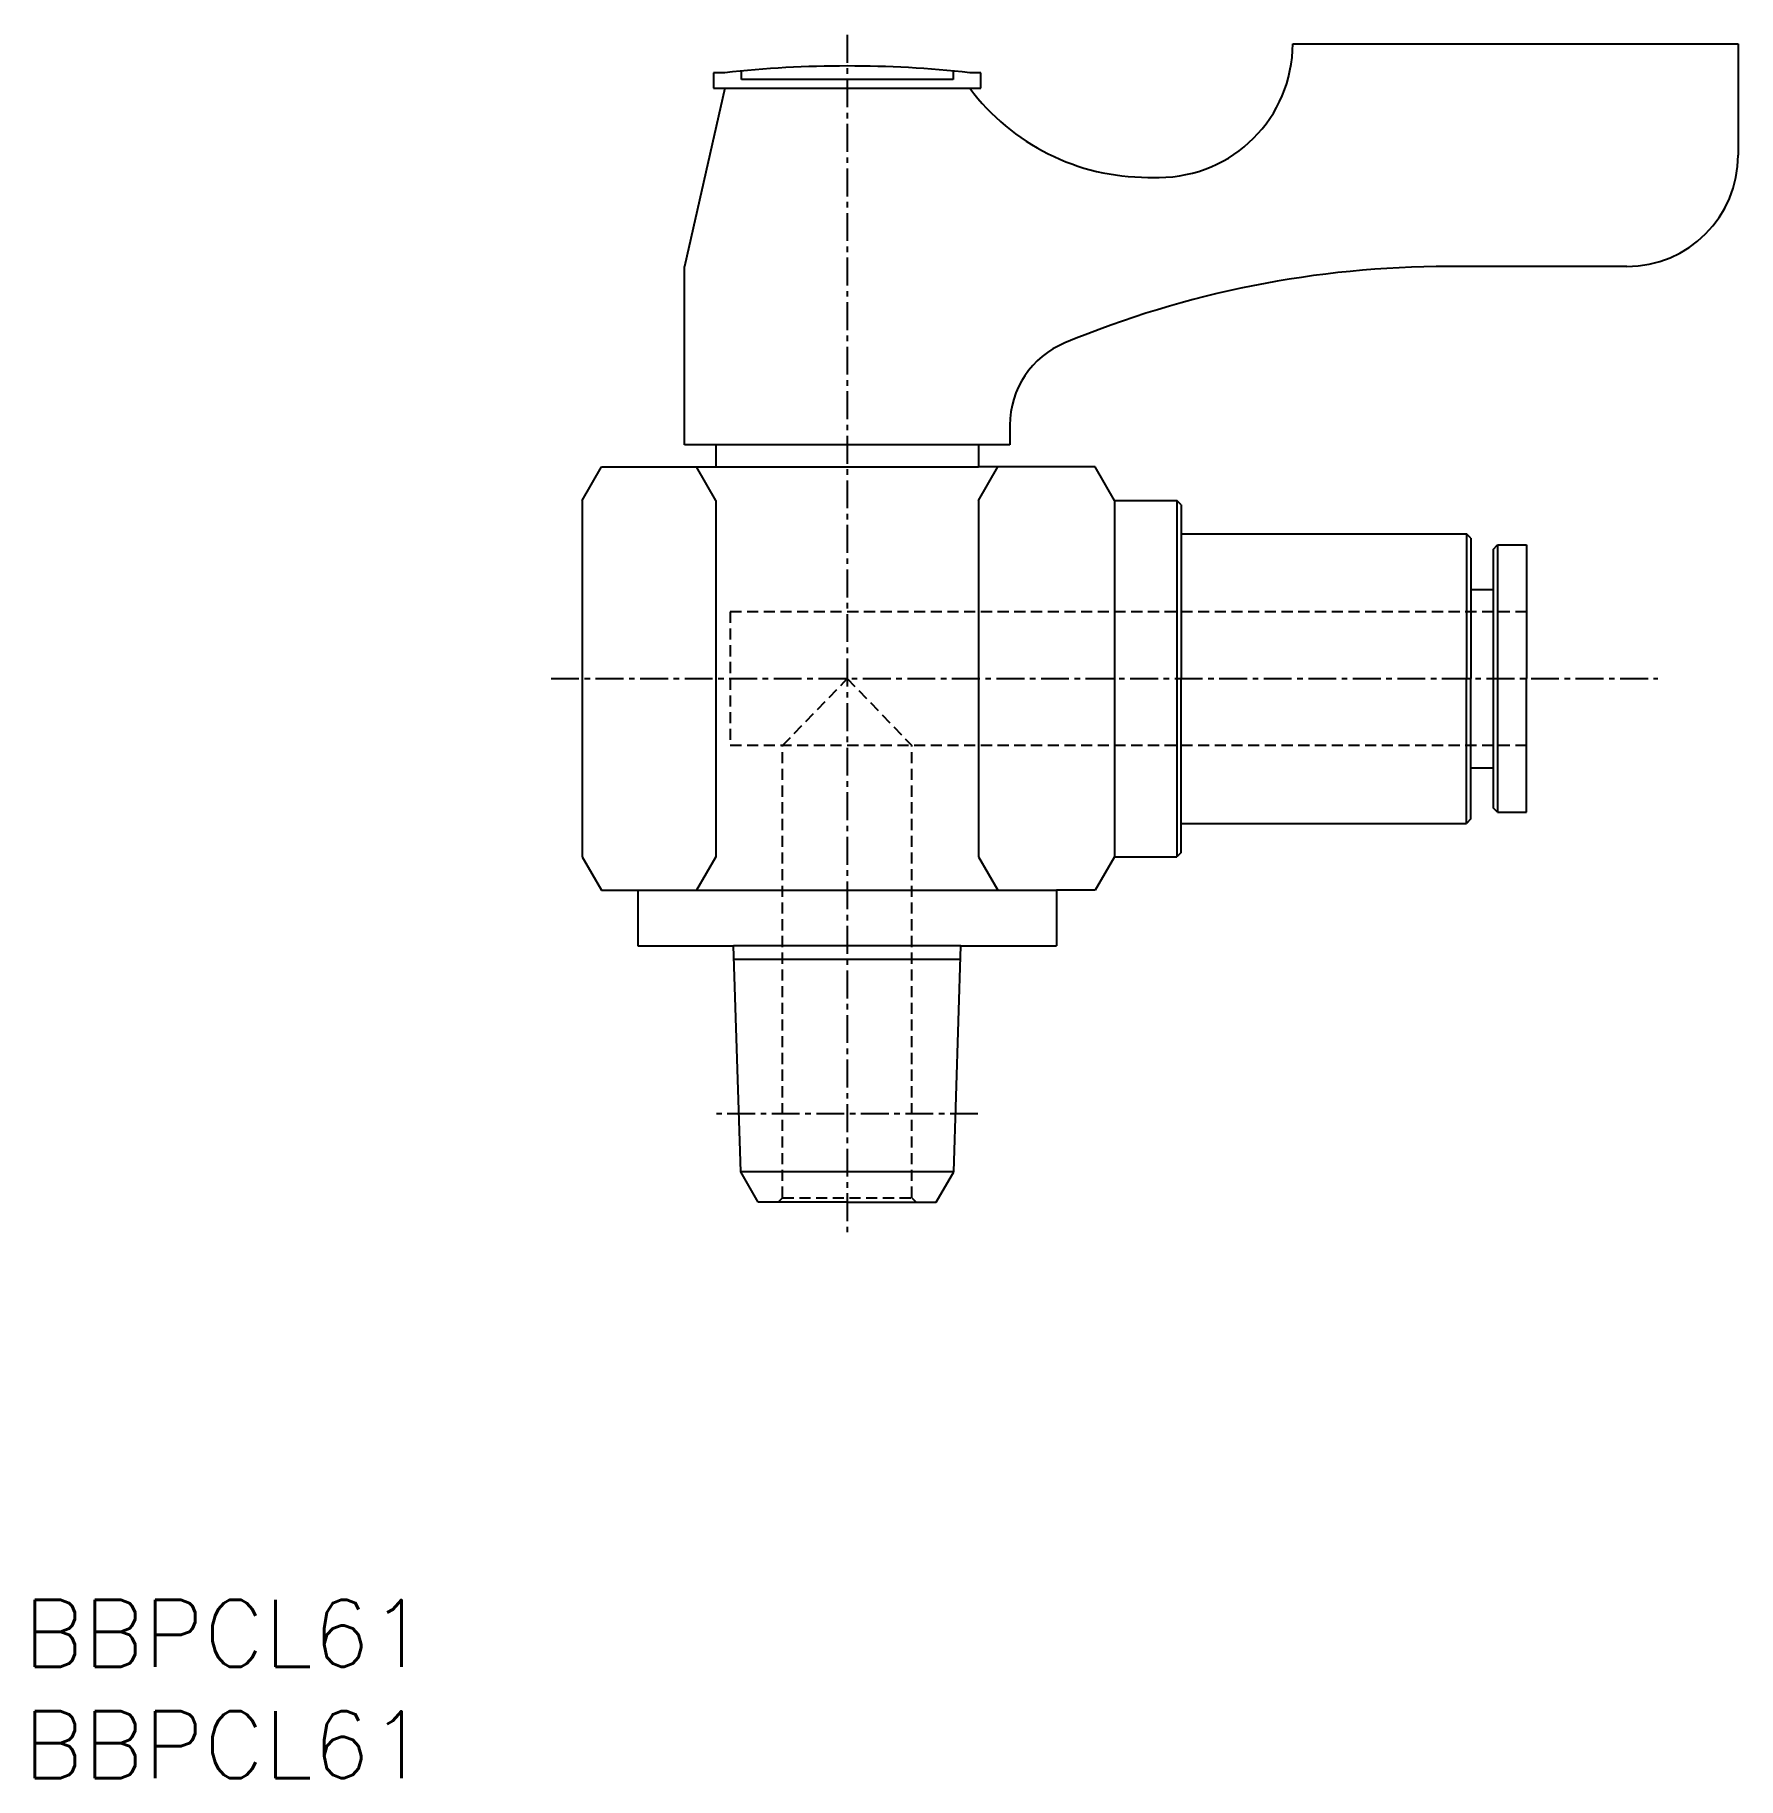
# Model space of a CAD drawing. Extents: x 0.5 to 77, y 0 to 78.3.
import ezdxf

# ---------------------------------------------------------------- set-up
doc = ezdxf.new("R2010")
doc.units = 0
doc.linetypes.add('CENTER', pattern=[2, 1.25, -0.25, 0.25, -0.25])
doc.linetypes.add('DASHED', pattern=[0.75, 0.5, -0.25])
doc.layers.get('0').update_dxf_attribs({"linetype": 'CONTINUOUS'})
doc.layers.add('CENTER', color=1, linetype='CENTER')
doc.styles.get("Standard").update_dxf_attribs({"font": 'txt.shx'})

# ---------------------------------------------------------------- blocks, each defined once
blk = doc.blocks.new('*U4')
at = {"color": 7, "linetype": 'CONTINUOUS'}
blk.add_text('BBPCL61', height=3, dxfattribs=at).set_placement((0, 5))
blk = doc.blocks.new('*U5')
at = {"color": 7, "linetype": 'CONTINUOUS'}
blk.add_text('BBPCL61', height=3, dxfattribs=at).set_placement((0, 0))

msp = doc.modelspace()

# ---------------------------------------------------------------- linework, layer by layer
at = {"color": 7, "linetype": 'CONTINUOUS'}
for p, q in [((56.988, 77.854), (76.988, 77.854)), ((76.988, 77.854), (76.988, 72.854)), ((31.488, 76.554), (30.988, 76.554)), ((30.988, 76.554), (30.988, 75.854)), ((32.238, 76.254), (32.238, 76.63)), ((41.738, 76.254), (32.238, 76.254)), ((41.738, 76.63), (41.738, 76.254)), ((42.988, 76.554), (42.488, 76.554)), ((42.988, 75.854), (42.988, 76.554)), ((31.488, 75.854), (29.688, 67.854)), ((30.988, 75.854), (32.638, 75.854)), ((31.488, 75.854), (42.488, 75.854)), ((41.338, 75.854), (42.988, 75.854)), ((50.488, 71.854), (50.988, 71.854)), ((29.688, 59.854), (29.688, 67.854)), ((71.988, 67.854), (63.988, 67.854)), ((44.288, 60.729), (44.288, 59.854)), ((31.088, 59.854), (29.688, 59.854)), ((31.088, 59.854), (31.088, 58.854)), ((42.888, 59.854), (31.088, 59.854)), ((42.888, 59.854), (42.888, 58.854)), ((44.288, 59.854), (42.888, 59.854)), ((25.088, 57.354), (25.954, 58.854)), ((25.954, 58.854), (31.088, 58.854)), ((31.088, 57.354), (30.222, 58.854)), ((31.088, 58.854), (42.888, 58.854)), ((48.122, 58.854), (42.888, 58.854)), ((42.888, 57.354), (43.754, 58.854)), ((48.988, 57.354), (48.122, 58.854)), ((25.088, 57.354), (25.088, 41.354)), ((31.088, 57.354), (31.088, 41.354)), ((42.888, 57.354), (42.888, 41.354)), ((48.988, 57.354), (48.988, 49.354)), ((48.988, 57.354), (51.788, 57.354)), ((51.788, 57.354), (51.788, 41.354)), ((51.988, 57.154), (51.788, 57.354)), ((51.988, 57.154), (51.988, 49.354)), ((51.988, 55.854), (64.788, 55.854)), ((64.788, 55.854), (64.788, 49.354)), ((64.988, 55.654), (64.788, 55.854)), ((64.988, 55.654), (64.988, 49.354)), ((65.988, 55.154), (66.188, 55.354)), ((65.988, 55.154), (65.988, 43.554)), ((66.188, 55.354), (66.188, 43.354)), ((66.188, 55.354), (67.488, 55.354)), ((67.488, 55.354), (67.488, 49.354)), ((64.988, 53.354), (65.988, 53.354)), ((48.988, 49.354), (48.988, 41.354)), ((51.988, 41.554), (51.988, 49.354)), ((64.788, 42.854), (64.788, 49.354)), ((64.988, 43.054), (64.988, 49.354)), ((67.488, 43.354), (67.488, 49.354)), ((64.988, 45.354), (65.988, 45.354)), ((64.988, 43.054), (64.788, 42.854)), ((66.188, 43.354), (65.988, 43.554)), ((66.188, 43.354), (67.488, 43.354)), ((51.988, 42.854), (64.788, 42.854)), ((51.988, 41.554), (51.788, 41.354)), ((25.088, 41.354), (25.954, 39.854)), ((31.088, 41.354), (30.222, 39.854)), ((42.888, 41.354), (43.754, 39.854)), ((48.988, 41.354), (48.122, 39.854)), ((48.988, 41.354), (51.788, 41.354)), ((25.954, 39.854), (27.588, 39.854)), ((27.588, 39.854), (27.588, 37.354)), ((27.588, 39.854), (46.388, 39.854)), ((46.388, 39.854), (46.388, 37.354)), ((48.122, 39.854), (46.388, 39.854)), ((27.588, 37.354), (31.888, 37.354)), ((32.205, 27.209), (31.888, 37.354)), ((42.087, 37.354), (31.888, 37.354)), ((41.77, 27.209), (42.087, 37.354)), ((42.087, 37.354), (46.388, 37.354)), ((31.907, 36.754), (42.068, 36.754)), ((32.988, 25.854), (32.205, 27.209)), ((41.77, 27.209), (32.205, 27.209)), ((40.988, 25.854), (41.77, 27.209)), ((36.988, 25.854), (32.988, 25.854)), ((36.988, 25.854), (40.988, 25.854))]:
    msp.add_line(p, q, dxfattribs=at)
at = {"color": 3, "linetype": 'DASHED'}
for p, q in [((67.488, 52.354), (31.738, 52.354)), ((31.738, 52.354), (31.738, 46.354)), ((34.088, 46.354), (36.988, 49.354)), ((36.988, 49.354), (39.888, 46.354)), ((67.488, 46.354), (31.738, 46.354)), ((34.088, 26.054), (34.088, 46.354)), ((39.888, 26.054), (39.888, 46.354)), ((33.888, 25.854), (34.088, 26.054)), ((34.088, 26.054), (39.888, 26.054)), ((39.888, 26.054), (40.088, 25.854))]:
    msp.add_line(p, q, dxfattribs=at)
at = {"color": 7, "linetype": 'CONTINUOUS'}
for centre, radius, start, end in [((50.988, 77.854), 6, 270, 0), ((36.988, 26.287), 50.567, 83.75574, 96.24426), ((50.488, 81.854), 10, 216.8699, 270), ((71.988, 72.854), 5, 270, 0), ((63.988, 22.854), 45, 90, 112.5151), ((48.288, 60.729), 4, 112.5151, 180)]:
    msp.add_arc(centre, radius, start, end, dxfattribs=at)
at = {"layer": 'CENTER', "color": 1, "linetype": 'CENTER'}
for p, q in [((36.988, 78.251), (36.988, 24.457)), ((23.691, 49.354), (73.385, 49.354)), ((42.852, 29.824), (31.124, 29.824))]:
    msp.add_line(p, q, dxfattribs=at)

# ---------------------------------------------------------------- block references
at = {"color": 7, "linetype": 'CONTINUOUS'}
for name in ['*U4', '*U5']:
    msp.add_blockref(name, (0, 0), dxfattribs=at)

doc.saveas('drawing.dxf')
